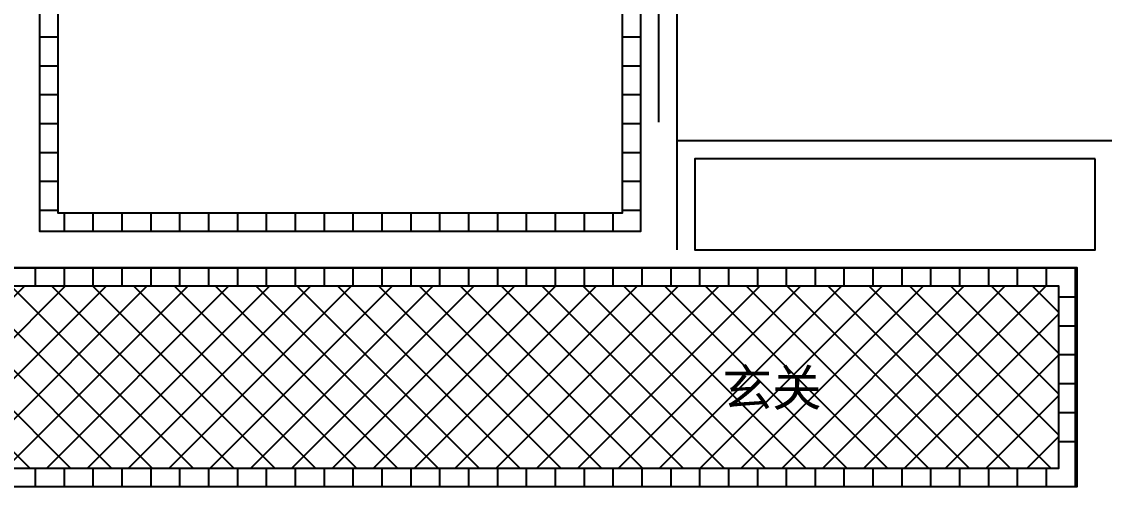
# Model space of a CAD drawing. Extents: x 3694 to 117786, y 20013 to 108631.
# Drawn here: x 67710 to 73660, y 34521 to 37074 of the extents above; entities that cross this region are included whole.
import ezdxf

# ---------------------------------------------------------------- set-up
doc = ezdxf.new("R2010")
doc.units = 0
doc.header["$LTSCALE"] = 1000
doc.header["$MEASUREMENT"] = 0
doc.linetypes.add('ACAD_ISO04W100', pattern=[30, 24, -3, 0, -3])
for name, color, linetype in [('DOTE', 1, 'ACAD_ISO04W100'), ('PUB_TEXT', 7, 'Continuous'), ('家具', 253, 'Continuous'), ('铺地', 251, 'Continuous')]:
    doc.layers.add(name, color=color, linetype=linetype)
doc.styles.get("Standard").update_dxf_attribs({"font": 'gbenor.shx', "bigfont": 'gbcbig.shx'})

msp = doc.modelspace()

# ---------------------------------------------------------------- hatches: boundary and pattern name
at = {"layer": '铺地'}
h = msp.add_hatch(dxfattribs=at)
h.set_pattern_fill('ANSI37', color=256, scale=100, style=0)
h.set_pattern_definition([(45, (0, 0), (-112.2532, 112.2532), []), (135, (0, 0), (-112.2532, -112.2532), [])])
h.paths.add_polyline_path([(73410.2, 35620.8), (66660.2, 35620.8), (66660.2, 34620.8), (73410.2, 34620.8)])
h.paths.add_polyline_path([(78010.2, 36120.8), (74010.2, 36120.8), (74010.2, 34620.8), (78010.2, 34620.8)])
h.paths.add_polyline_path([(85360.2, 35620.8), (78610.2, 35620.8), (78610.2, 34620.8), (85360.2, 34620.8)])
h.paths.add_polyline_path([(85360.2, 37220.8), (84710.2, 37220.8), (84710.2, 36020.8), (85360.2, 36020.8)])
h.paths.add_polyline_path([(67310.2, 37220.8), (66660.2, 37220.8), (66660.2, 36020.8), (67310.2, 36020.8)])

# ---------------------------------------------------------------- linework, layer by layer
at = {"layer": 'DOTE'}
for p, q in [((71310.2, 45047.8), (71310.2, 35820.8)), ((71310.2, 36420.8), (76010.2, 36420.8))]:
    msp.add_line(p, q, dxfattribs=at)
at = {"layer": '家具'}
msp.add_lwpolyline([(73009.7, 38721.2), (73010.1, 37120.8), (71210.2, 37120.8), (71210.2, 36520.8)], dxfattribs=at)
msp.add_lwpolyline([(73610.2, 36320.8), (71410.2, 36320.8), (71410.2, 35820.8), (73610.2, 35820.8)], close=True, dxfattribs=at)
at = {"layer": '铺地'}
for p, q in [((67910.2, 36988.7), (67810.2, 36988.7)), ((71110.2, 36988.7), (71010.2, 36988.7)), ((67910.2, 36830), (67810.2, 36830)), ((71110.2, 36830), (71010.2, 36830)), ((67910.2, 36671.2), (67810.2, 36671.2)), ((71110.2, 36671.2), (71010.2, 36671.2)), ((67910.2, 36512.5), (67810.2, 36512.5)), ((71110.2, 36512.5), (71010.2, 36512.5)), ((67910.2, 36353.7), (67810.2, 36353.7)), ((71110.2, 36353.7), (71010.2, 36353.7)), ((67910.2, 36195), (67810.2, 36195)), ((71110.2, 36195), (71010.2, 36195)), ((67910.2, 36036.2), (67810.2, 36036.2)), ((67945, 35920.8), (67945, 36020.8)), ((68103.8, 35920.8), (68103.8, 36020.8)), ((68262.5, 35920.8), (68262.5, 36020.8)), ((68421.2, 35920.8), (68421.2, 36020.8)), ((68580, 35920.8), (68580, 36020.8)), ((68738.8, 35920.8), (68738.8, 36020.8)), ((68897.5, 35920.8), (68897.5, 36020.8)), ((69056.2, 35920.8), (69056.2, 36020.8)), ((69215, 35920.8), (69215, 36020.8)), ((69373.8, 35920.8), (69373.8, 36020.8)), ((69532.5, 35920.8), (69532.5, 36020.8)), ((69691.2, 35920.8), (69691.2, 36020.8)), ((69850, 35920.8), (69850, 36020.8)), ((70008.8, 35920.8), (70008.8, 36020.8)), ((70167.5, 35920.8), (70167.5, 36020.8)), ((70326.2, 35920.8), (70326.2, 36020.8)), ((70485, 35920.8), (70485, 36020.8)), ((70643.8, 35920.8), (70643.8, 36020.8)), ((70802.5, 35920.8), (70802.5, 36020.8)), ((70961.2, 35920.8), (70961.2, 36020.8)), ((71110.2, 36036.2), (71010.2, 36036.2)), ((73510.2, 35718.7), (66560.2, 35718.7)), ((67786.2, 35620.8), (67786.2, 35720.8)), ((67945, 35620.8), (67945, 35720.8)), ((68103.8, 35620.8), (68103.8, 35720.8)), ((68262.5, 35620.8), (68262.5, 35720.8)), ((68421.2, 35620.8), (68421.2, 35720.8)), ((68580, 35620.8), (68580, 35720.8)), ((68738.8, 35620.8), (68738.8, 35720.8)), ((68897.5, 35620.8), (68897.5, 35720.8)), ((69056.2, 35620.8), (69056.2, 35720.8)), ((69215, 35620.8), (69215, 35720.8)), ((69373.8, 35620.8), (69373.8, 35720.8)), ((69532.5, 35620.8), (69532.5, 35720.8)), ((69691.2, 35620.8), (69691.2, 35720.8)), ((69850, 35620.8), (69850, 35720.8)), ((70008.8, 35620.8), (70008.8, 35720.8)), ((70167.5, 35620.8), (70167.5, 35720.8)), ((70326.2, 35620.8), (70326.2, 35720.8)), ((70485, 35620.8), (70485, 35720.8)), ((70643.8, 35620.8), (70643.8, 35720.8)), ((70802.5, 35620.8), (70802.5, 35720.8)), ((70961.2, 35620.8), (70961.2, 35720.8)), ((71120, 35620.8), (71120, 35720.8)), ((71278.8, 35620.8), (71278.8, 35720.8)), ((71437.5, 35620.8), (71437.5, 35720.8)), ((71596.2, 35620.8), (71596.2, 35720.8)), ((71755, 35620.8), (71755, 35720.8)), ((71913.8, 35620.8), (71913.8, 35720.8)), ((72072.5, 35620.8), (72072.5, 35720.8)), ((72231.2, 35620.8), (72231.2, 35720.8)), ((72390, 35620.8), (72390, 35720.8)), ((72548.8, 35620.8), (72548.8, 35720.8)), ((72707.5, 35620.8), (72707.5, 35720.8)), ((72866.2, 35620.8), (72866.2, 35720.8)), ((73025, 35620.8), (73025, 35720.8)), ((73183.8, 35620.8), (73183.8, 35720.8)), ((73342.5, 35620.8), (73342.5, 35720.8)), ((73501.2, 34520.8), (73501.2, 35720.8)), ((73510.2, 35560), (73410.2, 35560)), ((73510.2, 35401.2), (73410.2, 35401.2)), ((73510.2, 35242.5), (73410.2, 35242.5)), ((73510.2, 35083.7), (73410.2, 35083.7)), ((73510.2, 34925), (73410.2, 34925)), ((73510.2, 34766.2), (73410.2, 34766.2)), ((67786.2, 34520.8), (67786.2, 34620.8)), ((67945, 34520.8), (67945, 34620.8)), ((68103.8, 34520.8), (68103.8, 34620.8)), ((68262.5, 34520.8), (68262.5, 34620.8)), ((68421.2, 34520.8), (68421.2, 34620.8)), ((68580, 34520.8), (68580, 34620.8)), ((68738.8, 34520.8), (68738.8, 34620.8)), ((68897.5, 34520.8), (68897.5, 34620.8)), ((69056.2, 34520.8), (69056.2, 34620.8)), ((69215, 34520.8), (69215, 34620.8)), ((69373.8, 34520.8), (69373.8, 34620.8)), ((69532.5, 34520.8), (69532.5, 34620.8)), ((69691.2, 34520.8), (69691.2, 34620.8)), ((69850, 34520.8), (69850, 34620.8)), ((70008.8, 34520.8), (70008.8, 34620.8)), ((70167.5, 34520.8), (70167.5, 34620.8)), ((70326.2, 34520.8), (70326.2, 34620.8)), ((70485, 34520.8), (70485, 34620.8)), ((70643.8, 34520.8), (70643.8, 34620.8)), ((70802.5, 34520.8), (70802.5, 34620.8)), ((70961.2, 34520.8), (70961.2, 34620.8)), ((71120, 34520.8), (71120, 34620.8)), ((71278.8, 34520.8), (71278.8, 34620.8)), ((71437.5, 34520.8), (71437.5, 34620.8)), ((71596.2, 34520.8), (71596.2, 34620.8)), ((71755, 34520.8), (71755, 34620.8)), ((71913.8, 34520.8), (71913.8, 34620.8)), ((72072.5, 34520.8), (72072.5, 34620.8)), ((72231.2, 34520.8), (72231.2, 34620.8)), ((72390, 34520.8), (72390, 34620.8)), ((72548.8, 34520.8), (72548.8, 34620.8)), ((72707.5, 34520.8), (72707.5, 34620.8)), ((72866.2, 34520.8), (72866.2, 34620.8)), ((73025, 34520.8), (73025, 34620.8)), ((73183.8, 34520.8), (73183.8, 34620.8)), ((73342.5, 34520.8), (73342.5, 34620.8))]:
    msp.add_line(p, q, dxfattribs=at)
for points in [[(67810.2, 40020.8), (71110.2, 40020.8), (71110.2, 35920.8), (67810.2, 35920.8)], [(67910.2, 39920.8), (71010.2, 39920.8), (71010.2, 36020.8), (67910.2, 36020.8)], [(66560.2, 34520.8), (73510.2, 34520.8), (73510.2, 35720.8), (66560.2, 35720.8)], [(66660.2, 34620.8), (73410.2, 34620.8), (73410.2, 35620.8), (66660.2, 35620.8)]]:
    msp.add_lwpolyline(points, close=True, dxfattribs=at)

# ---------------------------------------------------------------- texts
at = {"layer": 'PUB_TEXT', "insert": (72106.9, 35162.2, 0), "char_height": 200, "width": 4105.676, "attachment_point": 3}
msp.add_mtext('{\\fSimSun|b0|i0|c134|p2;玄关}', dxfattribs=at)
msp.add_mtext('{\\fSimSun|b0|i0|c134|p2;玄关}', dxfattribs=at)

doc.saveas('drawing.dxf')
